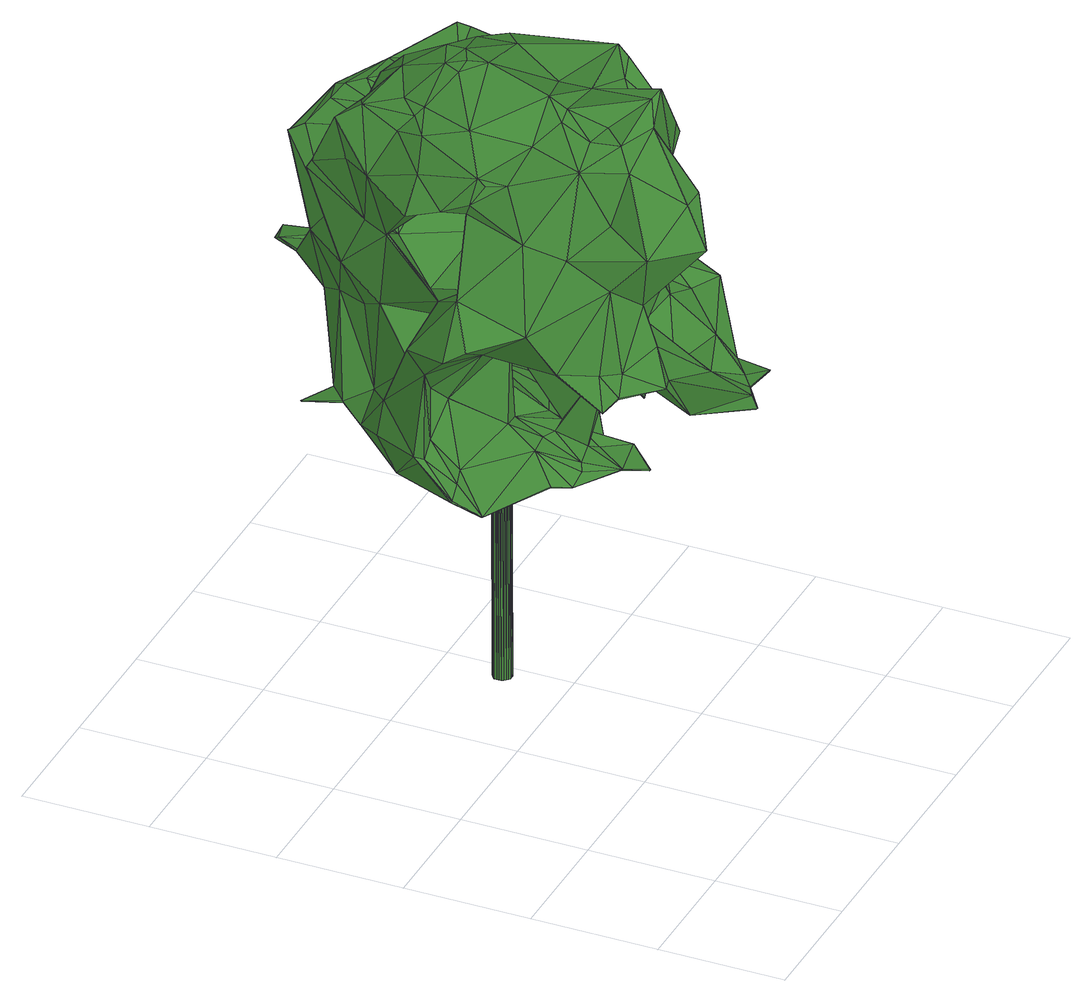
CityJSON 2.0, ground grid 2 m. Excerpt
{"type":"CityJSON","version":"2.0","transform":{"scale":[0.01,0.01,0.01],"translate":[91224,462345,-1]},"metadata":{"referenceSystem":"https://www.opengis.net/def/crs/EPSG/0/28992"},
"CityObjects":{
"tree1":{"type":"SolitaryVegetationObject","attributes":{"gtid":232,"crown_width_m":6.55,"crown_median_z":5.86,"trunk_H_m":6.32,"trunk_DBH_m":0.288,"trunk_radius_m":0.144,"trunk_base_height_m":-0.46,"original_gtid":"237"},"geometry":[{"type":"Solid","lod":"3","boundaries":[[[[0,1,2]],[[3,2,1]],[[4,5,6]],[[7,8,9]],[[10,11,12]],[[13,14,15]],[[16,17,18]],[[19,20,21]],[[22,23,24]],[[25,26,27]],[[28,29,30]],[[31,32,33]],[[34,35,36]],[[37,38,39]],[[27,40,41]],[[42,41,40]],[[15,43,44]],[[14,43,15]],[[45,46,47]],[[48,46,49]],[[50,51,52]],[[53,54,55]],[[14,44,43]],[[56,29,57]],[[58,33,32]],[[38,37,59]],[[60,61,62]],[[63,64,65]],[[66,63,65]],[[67,68,69]],[[70,71,72]],[[63,73,64]],[[74,64,73]],[[75,76,77]],[[78,79,80]],[[81,82,83]],[[84,16,85]],[[86,87,88]],[[89,90,91]],[[26,0,92]],[[93,94,95]],[[96,37,39]],[[35,97,36]],[[98,99,100]],[[101,100,99]],[[64,74,102]],[[103,104,105]],[[106,107,108]],[[109,80,105]],[[78,80,109]],[[89,110,111]],[[89,111,112]],[[113,114,115]],[[116,117,118]],[[102,74,119]],[[120,121,98]],[[87,122,88]],[[123,124,125]],[[126,45,47]],[[126,47,127]],[[128,31,129]],[[119,74,130]],[[66,131,73]],[[128,132,133]],[[134,132,128]],[[135,136,137]],[[113,138,131]],[[139,8,140]],[[92,141,26]],[[142,143,144]],[[145,146,147]],[[135,146,145]],[[148,149,150]],[[151,152,110]],[[153,154,155]],[[156,157,158]],[[159,157,156]],[[160,161,162]],[[163,164,165]],[[166,167,168]],[[169,132,134]],[[90,58,170]],[[171,172,173]],[[174,175,176]],[[102,177,139]],[[178,179,180]],[[181,86,182]],[[96,39,38]],[[183,113,184]],[[185,178,186]],[[186,178,180]],[[187,188,66]],[[65,187,66]],[[91,90,170]],[[189,87,190]],[[191,192,182]],[[193,194,195]],[[164,195,196]],[[193,195,164]],[[197,198,199]],[[200,201,16]],[[143,38,59]],[[69,202,203]],[[204,205,144]],[[138,130,131]],[[183,184,138]],[[103,162,161]],[[75,206,76]],[[48,49,207]],[[162,103,80]],[[162,80,79]],[[187,208,37]],[[85,16,209]],[[20,210,211]],[[23,161,24]],[[194,24,161]],[[193,24,194]],[[212,213,214]],[[140,8,215]],[[15,216,13]],[[185,217,218]],[[16,84,171]],[[219,220,221]],[[222,144,223]],[[207,49,224]],[[63,66,73]],[[11,10,190]],[[190,225,11]],[[226,172,227]],[[228,192,229]],[[230,231,232]],[[149,233,234]],[[149,234,235]],[[221,236,237]],[[238,239,186]],[[240,186,239]],[[241,235,242]],[[130,101,119]],[[22,103,23]],[[237,243,219]],[[221,237,219]],[[194,161,195]],[[244,245,151]],[[79,234,233]],[[127,246,55]],[[189,122,87]],[[236,27,247]],[[171,173,16]],[[51,248,52]],[[160,162,79]],[[34,97,224]],[[249,250,86]],[[35,83,82]],[[35,251,83]],[[252,253,254]],[[159,156,142]],[[255,46,48]],[[256,77,159]],[[205,256,159]],[[257,179,258]],[[259,260,237]],[[259,237,247]],[[261,262,263]],[[179,41,258]],[[264,50,265]],[[133,266,238]],[[163,193,164]],[[71,260,72]],[[151,245,267]],[[268,269,270]],[[271,40,197]],[[220,197,40]],[[48,249,272]],[[257,273,274]],[[60,29,56]],[[9,177,102]],[[9,102,275]],[[133,132,169]],[[95,276,93]],[[76,206,277]],[[28,278,57]],[[105,279,280]],[[281,282,283]],[[284,150,196]],[[247,27,26]],[[19,285,286]],[[85,287,288]],[[289,240,204]],[[73,131,130]],[[74,73,130]],[[290,133,169]],[[291,134,129]],[[288,292,227]],[[293,294,11]],[[294,295,11]],[[19,21,285]],[[296,297,298]],[[256,205,204]],[[4,299,300]],[[4,300,5]],[[301,302,303]],[[304,305,306]],[[23,103,161]],[[216,15,307]],[[145,45,126]],[[145,126,135]],[[204,240,256]],[[308,20,309]],[[310,311,229]],[[247,4,312]],[[9,8,177]],[[34,36,97]],[[313,314,315]],[[316,213,212]],[[317,318,319]],[[320,55,54]],[[173,321,17]],[[92,7,322]],[[302,301,61]],[[32,31,128]],[[105,80,103]],[[262,323,263]],[[276,324,325]],[[102,119,275]],[[7,326,270]],[[327,305,328]],[[329,328,305]],[[218,27,41]],[[98,13,120]],[[212,214,93]],[[330,51,50]],[[60,62,301]],[[153,155,76]],[[331,158,211]],[[144,205,159]],[[127,55,332]],[[0,26,1]],[[163,253,22]],[[290,266,133]],[[333,334,335]],[[78,234,79]],[[1,26,336]],[[180,179,257]],[[337,307,168]],[[96,338,37]],[[76,155,77]],[[155,154,77]],[[298,339,321]],[[336,218,217]],[[294,340,295]],[[341,104,103]],[[110,342,151]],[[224,282,281]],[[218,179,185]],[[200,277,343]],[[344,278,340]],[[344,340,294]],[[143,59,117]],[[201,345,346]],[[182,345,201]],[[42,40,271]],[[185,240,289]],[[186,240,185]],[[233,149,347]],[[320,348,55]],[[186,349,238]],[[255,48,272]],[[153,350,154]],[[18,350,153]],[[329,316,328]],[[351,328,316]],[[308,352,353]],[[255,272,354]],[[97,82,355]],[[243,71,252]],[[71,70,252]],[[61,301,62]],[[235,356,149]],[[357,358,359]],[[112,111,52]],[[4,6,312]],[[360,298,361]],[[305,121,362]],[[242,78,241]],[[78,242,234]],[[234,242,235]],[[136,340,105]],[[127,47,246]],[[0,2,363]],[[319,364,365]],[[289,222,217]],[[204,144,289]],[[233,347,160]],[[223,95,222]],[[276,212,93]],[[45,145,282]],[[147,283,282]],[[147,282,145]],[[354,272,53]],[[249,53,272]],[[366,333,367]],[[368,123,369]],[[141,300,299]],[[190,181,225]],[[72,370,70]],[[256,240,108]],[[128,129,134]],[[289,217,185]],[[267,245,152]],[[171,84,172]],[[65,64,371]],[[372,160,347]],[[96,373,338]],[[349,133,238]],[[166,313,138]],[[315,138,313]],[[247,299,4]],[[250,249,374]],[[374,48,207]],[[48,374,249]],[[5,120,13]],[[251,375,376]],[[292,288,374]],[[31,358,129]],[[60,123,61]],[[178,185,179]],[[164,220,165]],[[324,276,223]],[[68,251,202]],[[120,377,121]],[[91,261,263]],[[143,378,223]],[[86,88,249]],[[290,169,191]],[[274,273,262]],[[261,274,262]],[[331,211,373]],[[110,152,311]],[[379,217,222]],[[336,217,379]],[[336,379,222]],[[168,307,44]],[[38,142,96]],[[275,119,101]],[[46,45,282]],[[380,355,82]],[[381,382,340]],[[16,173,17]],[[105,104,279]],[[383,278,241]],[[343,277,206]],[[313,44,314]],[[342,110,124]],[[190,87,86]],[[289,144,222]],[[157,159,384]],[[154,384,77]],[[304,385,386]],[[387,388,389]],[[387,389,308]],[[168,313,166]],[[167,176,390]],[[158,297,285]],[[296,285,297]],[[168,44,313]],[[380,309,19]],[[82,309,380]],[[247,237,236]],[[243,254,219]],[[250,374,391]],[[391,374,209]],[[163,165,220]],[[163,220,219]],[[123,302,61]],[[209,287,85]],[[164,196,392]],[[336,222,1]],[[46,255,47]],[[255,354,47]],[[356,368,150]],[[241,278,28]],[[332,348,393]],[[12,11,382]],[[329,93,214]],[[161,160,394]],[[161,394,195]],[[32,395,396]],[[397,395,32]],[[398,283,399]],[[175,279,104]],[[211,158,21]],[[400,321,226]],[[141,92,322]],[[141,322,306]],[[377,300,362]],[[26,141,247]],[[103,370,341]],[[22,370,103]],[[341,366,104]],[[10,401,190]],[[151,342,56]],[[229,192,345]],[[264,402,50]],[[285,21,158]],[[170,261,91]],[[276,325,212]],[[356,150,149]],[[77,256,403]],[[29,60,301]],[[169,402,264]],[[404,279,174]],[[79,233,160]],[[101,99,275]],[[405,340,136]],[[406,152,245]],[[197,258,271]],[[190,86,181]],[[163,24,193]],[[22,24,163]],[[5,377,120]],[[13,216,6]],[[13,6,5]],[[22,70,370]],[[244,407,245]],[[134,291,50]],[[330,50,291]],[[182,403,256]],[[26,25,336]],[[380,296,298]],[[67,404,167]],[[408,353,352]],[[273,257,258]],[[273,258,199]],[[199,258,197]],[[218,25,27]],[[247,141,299]],[[393,348,320]],[[218,336,25]],[[222,95,94]],[[159,77,384]],[[387,309,81]],[[182,201,403]],[[127,332,409]],[[404,174,167]],[[410,208,411]],[[410,411,139]],[[294,293,317]],[[0,215,92]],[[363,215,0]],[[329,213,316]],[[180,395,412]],[[10,12,320]],[[404,280,279]],[[138,184,166]],[[117,223,378]],[[270,116,385]],[[386,385,116]],[[28,30,303]],[[352,389,388]],[[354,55,246]],[[386,94,304]],[[260,259,413]],[[71,243,260]],[[214,213,329]],[[414,361,298]],[[228,181,182]],[[346,345,192]],[[250,391,86]],[[123,368,415]],[[201,391,16]],[[86,391,201]],[[53,122,189]],[[222,94,386]],[[416,67,69]],[[416,34,281]],[[236,40,27]],[[144,159,142]],[[183,138,113]],[[96,142,373]],[[373,142,156]],[[5,300,377]],[[317,407,344]],[[317,344,294]],[[114,388,387]],[[350,417,154]],[[237,260,243]],[[18,153,200]],[[18,200,16]],[[44,307,15]],[[37,338,187]],[[19,309,20]],[[54,53,189]],[[283,416,281]],[[86,201,265]],[[265,50,418]],[[419,131,66]],[[321,400,414]],[[419,352,113]],[[419,113,131]],[[398,416,283]],[[69,34,416]],[[219,253,163]],[[254,253,219]],[[115,251,68]],[[236,220,40]],[[236,221,220]],[[400,420,421]],[[288,172,85]],[[84,85,172]],[[53,55,354]],[[295,340,382]],[[35,375,251]],[[405,381,340]],[[293,11,364]],[[311,406,229]],[[82,81,309]],[[308,309,387]],[[77,403,75]],[[151,56,278]],[[354,246,47]],[[339,17,321]],[[339,18,17]],[[422,167,174]],[[225,364,11]],[[406,364,225]],[[423,269,268]],[[240,239,106]],[[266,106,239]],[[227,172,288]],[[143,117,378]],[[189,190,401]],[[189,401,54]],[[136,105,280]],[[367,390,176]],[[367,176,175]],[[424,315,314]],[[244,425,407]],[[426,202,69]],[[68,202,426]],[[424,130,315]],[[218,41,179]],[[117,427,351]],[[7,215,8]],[[376,202,251]],[[174,279,175]],[[371,64,428]],[[303,302,415]],[[303,415,368]],[[429,409,430]],[[7,92,215]],[[355,431,97]],[[115,166,184]],[[115,184,113]],[[431,421,420]],[[382,11,295]],[[393,320,382]],[[12,382,320]],[[393,382,381]],[[54,401,320]],[[386,118,1]],[[222,386,1]],[[432,319,318]],[[408,352,188]],[[1,118,3]],[[112,90,89]],[[21,20,211]],[[312,6,433]],[[16,391,209]],[[251,434,83]],[[421,414,400]],[[435,410,2]],[[224,281,34]],[[67,436,404]],[[115,434,251]],[[114,434,115]],[[83,387,81]],[[67,416,398]],[[321,414,298]],[[64,102,428]],[[114,387,434]],[[83,434,387]],[[384,154,417]],[[384,417,157]],[[396,395,180]],[[412,395,397]],[[188,352,419]],[[188,419,66]],[[188,437,408]],[[35,34,69]],[[438,421,355]],[[82,97,35]],[[226,321,172]],[[173,172,321]],[[2,410,139]],[[412,397,349]],[[133,349,397]],[[412,349,180]],[[32,128,397]],[[397,128,133]],[[101,130,439]],[[101,439,100]],[[424,439,130]],[[100,439,424]],[[156,158,331]],[[156,331,373]],[[381,332,393]],[[303,30,301]],[[273,199,440]],[[60,56,124]],[[278,56,57]],[[228,182,192]],[[210,441,373]],[[211,210,373]],[[427,269,423]],[[260,370,72]],[[370,413,341]],[[60,124,123]],[[28,57,29]],[[332,381,409]],[[442,325,324]],[[143,223,144]],[[55,348,332]],[[29,301,30]],[[122,249,88]],[[317,293,443]],[[424,314,100]],[[441,210,444]],[[443,293,432]],[[445,196,446]],[[446,262,445]],[[362,121,377]],[[264,265,346]],[[201,346,265]],[[427,116,269]],[[427,117,116]],[[264,346,447]],[[113,388,114]],[[352,388,113]],[[335,334,216]],[[385,306,270]],[[257,396,180]],[[257,170,396]],[[324,223,117]],[[270,269,116]],[[437,373,441]],[[373,437,338]],[[338,437,188]],[[338,188,187]],[[116,118,386]],[[305,362,306]],[[270,326,268]],[[448,429,430]],[[347,148,284]],[[351,316,442]],[[275,327,268]],[[449,305,304]],[[22,253,252]],[[363,140,215]],[[130,138,315]],[[327,328,351]],[[444,353,408]],[[141,306,362]],[[141,362,300]],[[337,390,367]],[[357,112,450]],[[95,223,276]],[[329,305,449]],[[117,442,324]],[[351,442,117]],[[304,93,329]],[[329,449,304]],[[304,94,93]],[[22,252,70]],[[327,423,268]],[[327,351,423]],[[343,206,201]],[[403,201,206]],[[385,304,306]],[[306,7,270]],[[7,306,322]],[[140,363,2]],[[142,38,143]],[[409,405,430]],[[409,381,405]],[[212,325,442]],[[409,429,127]],[[126,127,429]],[[126,429,135]],[[157,297,158]],[[293,231,432]],[[364,231,293]],[[310,86,265]],[[111,110,310]],[[310,110,311]],[[226,227,451]],[[226,451,400]],[[50,52,418]],[[111,310,52]],[[422,176,167]],[[33,90,452]],[[33,452,31]],[[31,359,358]],[[13,98,100]],[[35,69,375]],[[275,305,327]],[[254,243,252]],[[247,453,366]],[[312,453,247]],[[42,258,41]],[[271,258,42]],[[333,453,312]],[[333,366,453]],[[235,241,28]],[[442,316,212]],[[366,175,104]],[[392,199,198]],[[51,330,248]],[[454,366,413]],[[454,413,259]],[[260,413,370]],[[341,413,366]],[[220,164,198]],[[220,198,197]],[[319,432,364]],[[181,228,225]],[[262,440,445]],[[440,262,273]],[[406,225,228]],[[298,297,339]],[[191,182,455]],[[229,406,228]],[[56,342,124]],[[414,421,361]],[[28,356,235]],[[303,356,28]],[[368,356,303]],[[446,196,150]],[[446,150,368]],[[263,456,91]],[[259,247,454]],[[97,420,207]],[[431,420,97]],[[201,200,343]],[[438,355,380]],[[207,224,97]],[[44,14,314]],[[403,206,75]],[[200,153,277]],[[76,277,153]],[[230,432,231]],[[364,432,230]],[[310,345,86]],[[86,345,182]],[[438,380,298]],[[360,438,298]],[[361,421,438]],[[360,361,438]],[[310,229,345]],[[374,451,292]],[[292,451,227]],[[207,451,374]],[[207,400,451]],[[445,440,196]],[[274,170,257]],[[151,267,152]],[[390,337,167]],[[337,168,167]],[[170,274,261]],[[350,457,417]],[[308,389,352]],[[422,174,176]],[[191,447,192]],[[280,458,136]],[[280,404,436]],[[280,436,458]],[[396,170,58]],[[396,58,32]],[[452,90,459]],[[335,337,367]],[[408,437,441]],[[441,444,408]],[[335,367,333]],[[148,347,149]],[[78,109,241]],[[429,448,405]],[[429,405,135]],[[135,405,136]],[[383,241,109]],[[430,405,448]],[[13,314,14]],[[100,314,13]],[[286,296,19]],[[380,19,296]],[[286,285,296]],[[10,320,401]],[[335,216,337]],[[366,367,175]],[[366,454,247]],[[99,98,121]],[[99,121,275]],[[167,68,67]],[[166,115,68]],[[166,68,167]],[[68,426,69]],[[284,148,150]],[[2,3,435]],[[266,239,238]],[[203,202,376]],[[105,340,109]],[[109,340,383]],[[383,340,278]],[[435,208,410]],[[256,108,107]],[[240,106,108]],[[290,106,266]],[[290,191,107]],[[191,455,107]],[[256,107,182]],[[182,107,455]],[[290,107,106]],[[216,307,337]],[[399,283,147]],[[245,407,365]],[[245,365,406]],[[406,365,364]],[[407,319,365]],[[407,317,319]],[[264,447,169]],[[50,402,134]],[[310,418,52]],[[346,192,447]],[[191,169,447]],[[208,435,37]],[[122,53,249]],[[364,230,232]],[[364,232,231]],[[157,457,297]],[[339,297,457]],[[339,457,18]],[[157,417,457]],[[18,457,350]],[[400,207,420]],[[210,20,353]],[[210,353,444]],[[20,308,353]],[[65,371,187]],[[208,187,371]],[[423,351,427]],[[139,177,8]],[[140,2,139]],[[407,425,344]],[[275,268,326]],[[349,186,460]],[[160,372,394]],[[139,428,102]],[[180,460,186]],[[349,460,180]],[[195,372,196]],[[394,372,195]],[[117,59,118]],[[443,461,317]],[[317,461,318]],[[432,318,461]],[[432,461,443]],[[118,59,3]],[[6,334,333]],[[216,334,6]],[[91,456,89]],[[275,121,305]],[[446,89,456]],[[164,392,198]],[[69,203,375]],[[376,375,203]],[[399,436,398]],[[67,398,436]],[[372,347,284]],[[372,284,196]],[[112,459,90]],[[357,359,112]],[[288,287,374]],[[209,374,287]],[[59,37,435]],[[59,435,3]],[[310,265,418]],[[456,263,323]],[[208,371,411]],[[355,421,431]],[[399,147,462]],[[9,275,326]],[[9,326,7]],[[458,462,136]],[[436,462,458]],[[436,399,462]],[[89,125,110]],[[369,125,89]],[[110,125,124]],[[428,411,371]],[[428,139,411]],[[248,330,450]],[[446,369,89]],[[196,440,392]],[[446,368,369]],[[369,123,125]],[[392,440,199]],[[136,462,146]],[[146,462,147]],[[282,224,463]],[[282,463,46]],[[151,425,244]],[[278,425,151]],[[278,344,425]],[[248,450,52]],[[291,450,330]],[[357,450,291]],[[49,46,463]],[[49,463,224]],[[52,450,112]],[[123,415,302]],[[333,433,6]],[[312,433,333]],[[129,358,291]],[[357,291,358]],[[169,134,402]],[[136,146,137]],[[406,311,152]],[[58,90,33]],[[456,323,446]],[[446,323,262]],[[452,459,31]],[[359,31,459]],[[359,459,112]],[[135,137,146]],[[464,465,466]],[[464,466,467]],[[467,466,468]],[[467,468,469]],[[466,465,470]],[[466,470,468]],[[468,470,471]],[[468,471,469]],[[470,465,472]],[[470,472,471]],[[471,472,473]],[[471,473,469]],[[472,465,474]],[[472,474,473]],[[473,474,475]],[[473,475,469]],[[474,465,476]],[[474,476,475]],[[475,476,477]],[[475,477,469]],[[476,465,478]],[[476,478,477]],[[477,478,479]],[[477,479,469]],[[478,465,480]],[[478,480,479]],[[479,480,481]],[[479,481,469]],[[480,465,482]],[[480,482,481]],[[481,482,483]],[[481,483,469]],[[482,465,484]],[[482,484,483]],[[483,484,485]],[[483,485,469]],[[484,465,486]],[[484,486,485]],[[485,486,487]],[[485,487,469]],[[486,465,488]],[[486,488,487]],[[487,488,489]],[[487,489,469]],[[488,465,490]],[[488,490,489]],[[489,490,491]],[[489,491,469]],[[490,465,492]],[[490,492,491]],[[491,492,493]],[[491,493,469]],[[492,465,494]],[[492,494,493]],[[493,494,495]],[[493,495,469]],[[494,465,496]],[[494,496,495]],[[495,496,497]],[[495,497,469]],[[496,465,498]],[[496,498,497]],[[497,498,499]],[[497,499,469]],[[498,465,500]],[[498,500,499]],[[499,500,501]],[[499,501,469]],[[500,465,502]],[[500,502,501]],[[501,502,503]],[[501,503,469]],[[502,465,504]],[[502,504,503]],[[503,504,505]],[[503,505,469]],[[504,465,506]],[[504,506,505]],[[505,506,507]],[[505,507,469]],[[506,465,508]],[[506,508,507]],[[507,508,509]],[[507,509,469]],[[508,465,510]],[[508,510,509]],[[509,510,511]],[[509,511,469]],[[510,465,512]],[[510,512,511]],[[511,512,513]],[[511,513,469]],[[512,465,464]],[[512,464,513]],[[513,464,467]],[[513,467,469]]]]}]}
},
"vertices":[
[255,665,858],[244,626,848],[227,649,952],[155,557,949],[437,865,853],[500,820,907],[500,818,905],[277,757,924],[271,719,1009],[336,695,1015],[522,481,723],[508,549,686],[577,481,695],[556,762,932],[674,707,939],[651,721,913],[309,177,620],[264,191,702],[235,181,707],[412,210,931],[396,274,1033],[366,207,936],[530,839,622],[576,734,538],[577,770,516],[320,695,669],[270,709,765],[349,746,662],[634,526,493],[616,436,461],[644,442,457],[300,381,497],[237,462,500],[308,409,521],[539,368,734],[465,360,834],[501,322,732],[184,455,1023],[160,457,991],[176,440,1018],[323,744,514],[286,713,518],[281,777,505],[675,707,937],[679,688,933],[651,377,626],[628,299,634],[651,376,624],[569,253,680],[570,253,683],[335,295,482],[367,267,472],[402,308,483],[596,326,645],[580,402,707],[615,385,653],[545,432,500],[584,475,476],[316,458,539],[161,503,967],[583,400,472],[608,383,422],[620,388,441],[374,558,1087],[362,586,1082],[348,559,1082],[382,527,1087],[528,490,818],[596,446,938],[482,442,831],[522,876,626],[492,913,624],[496,901,647],[407,574,1084],[410,605,1081],[191,302,714],[187,286,706],[171,327,729],[676,614,514],[670,651,510],[635,652,526],[542,298,936],[458,322,849],[552,319,939],[351,92,628],[382,117,638],[374,321,656],[486,359,735],[488,295,716],[463,432,491],[373,428,522],[436,456,515],[276,766,908],[409,556,777],[314,588,726],[330,474,741],[182,408,1023],[522,304,727],[506,774,924],[504,749,918],[532,719,934],[435,668,1024],[374,659,1052],[570,699,665],[531,714,721],[604,627,673],[159,519,577],[204,511,623],[182,529,649],[615,617,534],[499,416,514],[396,352,487],[395,353,484],[572,408,1039],[579,395,1017],[599,445,939],[229,592,957],[285,490,942],[165,542,950],[414,674,1043],[494,803,915],[471,743,908],[501,323,728],[582,402,471],[552,404,491],[551,406,489],[660,405,627],[660,405,625],[249,370,481],[266,345,478],[503,599,1042],[495,532,1052],[248,369,484],[116,417,496],[265,342,479],[709,476,646],[670,517,660],[692,483,650],[535,562,1039],[280,680,1036],[269,718,1010],[334,759,797],[194,389,921],[166,465,971],[141,469,836],[647,427,647],[678,470,648],[614,432,672],[602,571,516],[636,561,495],[539,520,497],[517,459,518],[467,478,518],[187,236,702],[151,244,697],[153,245,696],[205,325,904],[235,270,849],[247,217,907],[146,363,798],[641,683,502],[621,715,504],[642,684,505],[523,788,515],[501,785,480],[496,784,492],[638,545,938],[531,529,852],[660,608,902],[266,402,526],[350,562,543],[351,90,630],[383,116,641],[352,99,649],[476,569,719],[506,667,726],[477,615,860],[307,694,1023],[177,610,550],[231,660,523],[174,578,496],[364,464,691],[298,455,679],[533,452,986],[576,490,954],[197,609,598],[122,528,567],[260,502,1048],[363,423,1068],[537,368,730],[455,423,717],[279,450,552],[316,456,541],[591,795,483],[608,758,487],[607,757,484],[511,661,465],[323,744,511],[457,752,508],[382,692,522],[263,193,700],[343,319,660],[532,450,984],[467,450,975],[74,461,770],[86,430,788],[208,274,719],[556,241,698],[241,569,1033],[387,168,641],[345,302,1024],[340,287,984],[452,523,839],[448,559,827],[443,550,822],[274,757,923],[597,746,869],[231,580,643],[294,667,546],[497,840,634],[456,753,511],[415,812,640],[206,527,783],[224,460,820],[570,314,723],[387,500,689],[407,135,643],[475,126,614],[325,505,607],[374,428,525],[378,687,671],[437,634,728],[374,602,653],[669,650,507],[688,599,506],[697,574,501],[388,788,633],[427,850,656],[100,458,522],[127,514,563],[127,513,707],[663,573,507],[687,598,509],[492,910,623],[484,519,519],[473,525,528],[649,378,624],[346,791,755],[368,266,470],[513,269,692],[435,231,644],[558,347,942],[520,876,624],[527,839,621],[510,878,628],[626,299,632],[206,457,710],[287,600,461],[286,712,515],[428,848,658],[453,889,654],[410,533,559],[466,546,529],[471,526,525],[309,348,495],[348,355,499],[131,464,531],[481,483,516],[342,657,1031],[268,633,1002],[307,700,931],[282,776,503],[599,303,653],[389,624,497],[348,589,511],[397,703,1016],[336,435,787],[211,255,716],[599,538,517],[546,618,694],[598,588,672],[572,368,722],[617,384,655],[582,402,709],[578,612,528],[321,157,898],[346,192,897],[407,136,640],[474,126,612],[135,545,737],[164,474,534],[336,297,479],[475,128,613],[539,623,682],[575,593,672],[538,555,691],[350,214,875],[286,241,804],[301,242,768],[434,866,854],[440,841,868],[641,392,443],[609,384,420],[644,444,455],[342,651,786],[432,698,901],[307,726,894],[632,651,897],[446,284,1068],[473,280,935],[371,377,510],[437,456,518],[446,837,864],[637,576,944],[612,676,924],[599,596,940],[484,551,901],[577,612,531],[488,695,514],[450,606,545],[582,438,697],[388,180,648],[279,766,908],[482,519,516],[317,470,896],[420,451,877],[337,693,1013],[441,650,1013],[480,607,949],[433,631,851],[367,267,468],[299,298,916],[645,429,645],[450,736,883],[505,749,915],[523,679,900],[279,652,704],[595,635,909],[286,415,1028],[279,216,745],[598,587,669],[533,749,712],[519,412,515],[269,270,746],[585,598,530],[364,403,523],[332,400,522],[610,614,526],[612,432,670],[99,459,520],[187,235,705],[392,515,1000],[448,394,1039],[426,290,1061],[608,329,624],[428,306,808],[634,527,490],[362,344,489],[298,342,486],[348,357,497],[318,330,789],[378,312,670],[448,736,884],[252,693,956],[412,593,581],[439,574,562],[463,719,754],[501,647,879],[583,477,474],[544,432,497],[503,807,655],[289,586,1050],[575,679,508],[262,331,1020],[451,169,636],[432,376,881],[499,351,972],[469,814,901],[246,413,932],[295,565,698],[395,275,843],[610,476,672],[584,484,687],[604,571,518],[171,325,731],[258,663,858],[247,624,848],[531,299,957],[548,387,1000],[500,349,974],[500,619,878],[393,240,637],[472,723,512],[604,457,675],[620,714,501],[164,475,531],[216,489,515],[117,420,495],[556,424,726],[584,438,699],[446,198,673],[554,424,724],[296,341,489],[275,358,756],[539,555,694],[670,517,656],[411,532,562],[468,546,531],[359,393,1056],[666,454,642],[260,616,1018],[274,595,1041],[131,466,528],[476,809,655],[394,240,640],[616,437,458],[549,407,734],[206,274,721],[362,343,492],[456,450,1032],[513,267,694],[459,276,714],[450,560,825],[323,599,1044],[537,641,920],[539,520,501],[558,486,958],[279,532,1027],[307,626,1045],[707,476,644],[677,471,645],[488,293,718],[474,723,644],[471,813,899],[560,346,943],[200,558,994],[579,481,697],[330,389,1051],[426,308,807],[443,652,1014],[425,637,500],[325,342,1032],[387,484,972],[568,697,663],[377,337,1028],[446,631,511],[507,518,502],[308,408,524],[692,483,646],[434,634,850],[401,309,482],[451,167,638],[332,402,520],[352,764,787],[430,783,645],[207,512,622],[467,478,514],[221,245,724],[586,485,689],[370,378,508],[127,515,560],[570,701,517],[612,476,675],[601,304,655],[389,502,53],[375,502,54],[389,506,53],[414,515,686],[414,519,686],[400,515,686],[387,509,53],[412,522,686],[385,512,53],[410,525,686],[382,515,54],[407,527,686],[379,516,54],[403,529,686],[375,516,54],[400,529,686],[371,516,54],[396,529,686],[368,514,54],[393,527,686],[365,512,54],[390,525,686],[362,509,54],[387,522,687],[361,505,55],[386,518,687],[361,502,55],[386,515,687],[361,498,55],[386,511,687],[363,495,55],[388,507,687],[365,492,55],[390,504,687],[368,489,55],[393,502,687],[372,488,54],[397,501,687],[375,488,54],[400,500,686],[379,488,54],[404,501,686],[382,490,54],[407,503,686],[385,492,54],[410,505,686],[388,495,54],[413,508,686],[389,498,54],[414,511,686]
]}
